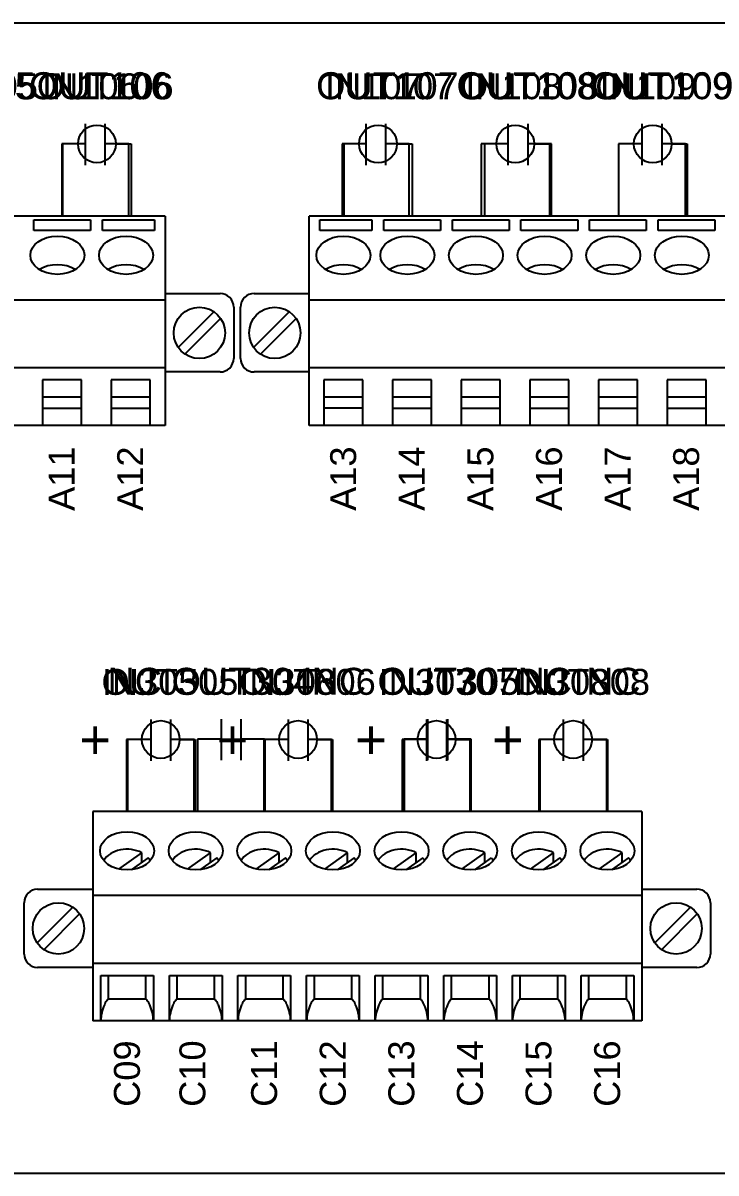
# Model space of a CAD drawing. Extents: x 2 to 47, y 1 to 34.
# Drawn here: x 28.981 to 31, y 6.442 to 9.792 of the extents above; entities that cross this region are included whole.
import ezdxf

# ---------------------------------------------------------------- set-up
doc = ezdxf.new("R2010")
doc.units = 0
doc.header["$MEASUREMENT"] = 0
for name, color, linetype in [('2_01__2-1-___48__DI', 7, 'CONTINUOUS'), ('2_02__1-1-___32__DI___16__', 7, 'CONTINUOUS'), ('2_03__1-6X___16__DI___32__', 7, 'CONTINUOUS'), ('2_04__1-61___16__HCI_DI___', 7, 'CONTINUOUS'), ('2_05__1-62___16__DI___16__', 7, 'CONTINUOUS'), ('2_06__2-63___32__DI___10__', 7, 'CONTINUOUS'), ('5_00______DWG_', 7, 'CONTINUOUS')]:
    doc.layers.add(name, color=color, linetype=linetype)
doc.styles.add('ARIAL', font='arial.ttf')

msp = doc.modelspace()

# ---------------------------------------------------------------- linework, layer by layer
at = {"layer": '2_01__2-1-___48__DI'}
for p, q in [((29.141, 9.4397), (29.096, 9.4397)), ((29.096, 9.4397), (29.096, 9.2298)), ((29.251, 9.4397), (29.296, 9.4397)), ((29.296, 9.4397), (29.296, 9.2298)), ((29.9604, 9.4397), (29.9154, 9.4397)), ((29.9154, 9.4397), (29.9154, 9.2298)), ((30.0704, 9.4397), (30.1153, 9.4397)), ((30.1153, 9.4397), (30.1153, 9.2298)), ((30.3605, 9.4397), (30.3156, 9.4397)), ((30.3156, 9.4397), (30.3156, 9.2298)), ((30.4705, 9.4397), (30.5155, 9.4397)), ((30.5155, 9.4397), (30.5155, 9.2298)), ((30.7611, 9.4397), (30.7161, 9.4397)), ((30.7161, 9.4397), (30.7161, 9.2298)), ((30.8711, 9.4397), (30.9161, 9.4397)), ((30.9161, 9.4397), (30.9161, 9.2298)), ((29.3272, 7.7047), (29.2822, 7.7047)), ((29.2822, 7.7047), (29.2822, 7.4948)), ((29.4372, 7.7047), (29.4822, 7.7047)), ((29.4822, 7.7047), (29.4822, 7.4948)), ((29.7274, 7.7047), (29.6824, 7.7047)), ((29.6824, 7.7047), (29.6824, 7.4948)), ((29.8374, 7.7047), (29.8824, 7.7047)), ((29.8824, 7.7047), (29.8824, 7.4948)), ((30.1309, 7.7047), (30.086, 7.7047)), ((30.086, 7.7047), (30.086, 7.4948)), ((30.2409, 7.7047), (30.2859, 7.7047)), ((30.2859, 7.7047), (30.2859, 7.4948)), ((30.5291, 7.7047), (30.4841, 7.7047)), ((30.4841, 7.7047), (30.4841, 7.4948)), ((30.6391, 7.7047), (30.6841, 7.7047)), ((30.6841, 7.7047), (30.6841, 7.4948))]:
    msp.add_line(p, q, dxfattribs=at)
for centre in [(29.196, 9.4398), (30.0154, 9.4397), (30.4155, 9.4397), (30.8161, 9.4397), (29.3822, 7.7048), (29.7824, 7.7047), (30.1859, 7.7047), (30.5841, 7.7048)]:
    msp.add_circle(centre, 0.055, dxfattribs=at)
at = {"layer": '2_02__1-1-___32__DI___16__'}
for p, q in [((29.1629, 9.378), (29.1629, 9.4981)), ((29.2196, 9.4981), (29.2196, 9.378)), ((29.9804, 9.378), (29.9804, 9.4981)), ((30.0371, 9.4981), (30.0371, 9.378)), ((30.395, 9.378), (30.395, 9.4981)), ((30.4517, 9.4981), (30.4517, 9.378)), ((30.7857, 9.378), (30.7857, 9.4981)), ((30.8423, 9.4981), (30.8423, 9.378)), ((29.1629, 9.4397), (29.0937, 9.4397)), ((29.0937, 9.4397), (29.0937, 9.2298)), ((29.2887, 9.4397), (29.2196, 9.4397)), ((29.2887, 9.2298), (29.2887, 9.4397)), ((29.9804, 9.4397), (29.9112, 9.4397)), ((29.9112, 9.4397), (29.9112, 9.2298)), ((30.1062, 9.4397), (30.0371, 9.4397)), ((30.1062, 9.2298), (30.1062, 9.4397)), ((30.395, 9.4397), (30.3258, 9.4397)), ((30.3258, 9.4397), (30.3258, 9.2298)), ((30.5208, 9.4397), (30.4517, 9.4397)), ((30.5208, 9.2298), (30.5208, 9.4397)), ((30.7857, 9.4397), (30.7165, 9.4397)), ((30.7165, 9.4397), (30.7165, 9.2298)), ((30.9115, 9.4397), (30.8423, 9.4397)), ((30.9115, 9.2298), (30.9115, 9.4397)), ((29.2822, 7.7047), (29.2822, 7.4948)), ((29.3272, 7.7047), (29.2822, 7.7047)), ((29.4372, 7.7047), (29.4822, 7.7047)), ((29.4822, 7.7047), (29.4822, 7.4948)), ((29.6824, 7.7047), (29.6824, 7.4948)), ((29.7274, 7.7047), (29.6824, 7.7047)), ((29.8374, 7.7047), (29.8824, 7.7047)), ((29.8824, 7.7047), (29.8824, 7.4948)), ((30.086, 7.7047), (30.086, 7.4948)), ((30.1309, 7.7047), (30.086, 7.7047)), ((30.2409, 7.7047), (30.2859, 7.7047)), ((30.2859, 7.7047), (30.2859, 7.4948)), ((30.4841, 7.7047), (30.4841, 7.4948)), ((30.5291, 7.7047), (30.4841, 7.7047)), ((30.6391, 7.7047), (30.6841, 7.7047)), ((30.6841, 7.7047), (30.6841, 7.4948))]:
    msp.add_line(p, q, dxfattribs=at)
for centre in [(29.3822, 7.7048), (29.7824, 7.7047), (30.1859, 7.7047), (30.5841, 7.7048)]:
    msp.add_circle(centre, 0.055, dxfattribs=at)
at = {"layer": '2_03__1-6X___16__DI___32__'}
for p, q in [((29.1629, 9.378), (29.1629, 9.4981)), ((29.2196, 9.4981), (29.2196, 9.378)), ((29.9804, 9.378), (29.9804, 9.4981)), ((30.0371, 9.4981), (30.0371, 9.378)), ((30.395, 9.378), (30.395, 9.4981)), ((30.4517, 9.4981), (30.4517, 9.378)), ((30.7857, 9.378), (30.7857, 9.4981)), ((30.8423, 9.4981), (30.8423, 9.378)), ((29.0937, 9.4397), (29.0937, 9.2298)), ((29.1629, 9.4397), (29.0937, 9.4397)), ((29.2887, 9.4397), (29.2196, 9.4397)), ((29.2887, 9.2298), (29.2887, 9.4397)), ((29.9112, 9.4397), (29.9112, 9.2298)), ((29.9804, 9.4397), (29.9112, 9.4397)), ((30.1062, 9.4397), (30.0371, 9.4397)), ((30.1062, 9.2298), (30.1062, 9.4397)), ((30.3258, 9.4397), (30.3258, 9.2298)), ((30.395, 9.4397), (30.3258, 9.4397)), ((30.5208, 9.4397), (30.4517, 9.4397)), ((30.5208, 9.2298), (30.5208, 9.4397)), ((30.7165, 9.4397), (30.7165, 9.2298)), ((30.7857, 9.4397), (30.7165, 9.4397)), ((30.9115, 9.4397), (30.8423, 9.4397)), ((30.9115, 9.2298), (30.9115, 9.4397)), ((29.3541, 7.643), (29.3541, 7.7631)), ((29.4108, 7.7631), (29.4108, 7.643)), ((29.7543, 7.643), (29.7543, 7.7631)), ((29.8109, 7.7631), (29.8109, 7.643)), ((30.1578, 7.643), (30.1578, 7.7631)), ((30.2145, 7.7631), (30.2145, 7.643)), ((30.5563, 7.643), (30.5563, 7.7631)), ((30.6129, 7.7631), (30.6129, 7.643)), ((29.3541, 7.7047), (29.2849, 7.7047)), ((29.2849, 7.7047), (29.2849, 7.4948)), ((29.4799, 7.7047), (29.4108, 7.7047)), ((29.4799, 7.4948), (29.4799, 7.7047)), ((29.7543, 7.7047), (29.6851, 7.7047)), ((29.6851, 7.7047), (29.6851, 7.4948)), ((29.8801, 7.7047), (29.8109, 7.7047)), ((29.8801, 7.4948), (29.8801, 7.7047)), ((30.1578, 7.7047), (30.0887, 7.7047)), ((30.0887, 7.7047), (30.0887, 7.4948)), ((30.2837, 7.7047), (30.2145, 7.7047)), ((30.2837, 7.4948), (30.2837, 7.7047)), ((30.5563, 7.7047), (30.4871, 7.7047)), ((30.4871, 7.7047), (30.4871, 7.4948)), ((30.6821, 7.7047), (30.6129, 7.7047)), ((30.6821, 7.4948), (30.6821, 7.7047))]:
    msp.add_line(p, q, dxfattribs=at)
at = {"layer": '2_04__1-61___16__HCI_DI___'}
for p, q in [((29.1629, 9.378), (29.1629, 9.4981)), ((29.2196, 9.4981), (29.2196, 9.378)), ((29.9804, 9.378), (29.9804, 9.4981)), ((30.0371, 9.4981), (30.0371, 9.378)), ((30.395, 9.378), (30.395, 9.4981)), ((30.4517, 9.4981), (30.4517, 9.378)), ((30.7857, 9.378), (30.7857, 9.4981)), ((30.8423, 9.4981), (30.8423, 9.378)), ((29.1629, 9.4397), (29.0937, 9.4397)), ((29.0937, 9.4397), (29.0937, 9.2298)), ((29.2887, 9.4397), (29.2196, 9.4397)), ((29.2887, 9.2298), (29.2887, 9.4397)), ((29.9804, 9.4397), (29.9112, 9.4397)), ((29.9112, 9.4397), (29.9112, 9.2298)), ((30.1062, 9.4397), (30.0371, 9.4397)), ((30.1062, 9.2298), (30.1062, 9.4397)), ((30.395, 9.4397), (30.3258, 9.4397)), ((30.3258, 9.4397), (30.3258, 9.2298)), ((30.5208, 9.4397), (30.4517, 9.4397)), ((30.5208, 9.2298), (30.5208, 9.4397)), ((30.7857, 9.4397), (30.7165, 9.4397)), ((30.7165, 9.4397), (30.7165, 9.2298)), ((30.9115, 9.4397), (30.8423, 9.4397)), ((30.9115, 9.2298), (30.9115, 9.4397)), ((29.3541, 7.643), (29.3541, 7.7631)), ((29.4108, 7.7631), (29.4108, 7.643)), ((29.7543, 7.643), (29.7543, 7.7631)), ((29.811, 7.7631), (29.811, 7.643)), ((30.1578, 7.643), (30.1578, 7.7631)), ((30.2145, 7.7631), (30.2145, 7.643)), ((30.5563, 7.643), (30.5563, 7.7631)), ((30.6129, 7.7631), (30.6129, 7.643)), ((29.3541, 7.7047), (29.2849, 7.7047)), ((29.2849, 7.7047), (29.2849, 7.4948)), ((29.4799, 7.7047), (29.4108, 7.7047)), ((29.4799, 7.4948), (29.4799, 7.7047)), ((29.7543, 7.7047), (29.6851, 7.7047)), ((29.6851, 7.7047), (29.6851, 7.4948)), ((29.8801, 7.7047), (29.811, 7.7047)), ((29.8801, 7.4948), (29.8801, 7.7047)), ((30.1578, 7.7047), (30.0887, 7.7047)), ((30.0887, 7.7047), (30.0887, 7.4948)), ((30.2836, 7.7047), (30.2145, 7.7047)), ((30.2836, 7.4948), (30.2836, 7.7047)), ((30.5563, 7.7047), (30.4871, 7.7047)), ((30.4871, 7.7047), (30.4871, 7.4948)), ((30.6821, 7.7047), (30.6129, 7.7047)), ((30.6821, 7.4948), (30.6821, 7.7047))]:
    msp.add_line(p, q, dxfattribs=at)
at = {"layer": '2_05__1-62___16__DI___16__'}
for p, q in [((29.1629, 9.378), (29.1629, 9.4981)), ((29.2196, 9.4981), (29.2196, 9.378)), ((29.9804, 9.378), (29.9804, 9.4981)), ((30.0371, 9.4981), (30.0371, 9.378)), ((30.395, 9.378), (30.395, 9.4981)), ((30.4517, 9.4981), (30.4517, 9.378)), ((30.7857, 9.378), (30.7857, 9.4981)), ((30.8423, 9.4981), (30.8423, 9.378)), ((29.1629, 9.4397), (29.0937, 9.4397)), ((29.0937, 9.4397), (29.0937, 9.2298)), ((29.2887, 9.4397), (29.2196, 9.4397)), ((29.2887, 9.2298), (29.2887, 9.4397)), ((29.9804, 9.4397), (29.9112, 9.4397)), ((29.9112, 9.4397), (29.9112, 9.2298)), ((30.1062, 9.4397), (30.0371, 9.4397)), ((30.1062, 9.2298), (30.1062, 9.4397)), ((30.395, 9.4397), (30.3258, 9.4397)), ((30.3258, 9.4397), (30.3258, 9.2298)), ((30.5208, 9.4397), (30.4517, 9.4397)), ((30.5208, 9.2298), (30.5208, 9.4397)), ((30.7857, 9.4397), (30.7165, 9.4397)), ((30.7165, 9.4397), (30.7165, 9.2298)), ((30.9115, 9.4397), (30.8423, 9.4397)), ((30.9115, 9.2298), (30.9115, 9.4397)), ((29.5589, 7.6442), (29.5589, 7.7642)), ((29.6156, 7.7642), (29.6156, 7.6442)), ((30.1608, 7.6442), (30.1608, 7.7642)), ((30.2175, 7.7642), (30.2175, 7.6442)), ((29.5589, 7.7059), (29.4897, 7.7059)), ((29.4897, 7.7059), (29.4897, 7.4948)), ((29.6847, 7.7059), (29.6156, 7.7059)), ((29.6847, 7.4948), (29.6847, 7.7059)), ((30.1608, 7.7059), (30.0916, 7.7059)), ((30.0916, 7.7059), (30.0916, 7.4948)), ((30.2866, 7.7059), (30.2175, 7.7059)), ((30.2866, 7.4948), (30.2866, 7.7059))]:
    msp.add_line(p, q, dxfattribs=at)
at = {"layer": '2_06__2-63___32__DI___10__'}
for p, q in [((29.096, 9.4397), (29.096, 9.2298)), ((29.141, 9.4397), (29.096, 9.4397)), ((29.251, 9.4397), (29.296, 9.4397)), ((29.296, 9.4397), (29.296, 9.2298)), ((29.9154, 9.4397), (29.9154, 9.2298)), ((29.9604, 9.4397), (29.9154, 9.4397)), ((30.0704, 9.4397), (30.1153, 9.4397)), ((30.1153, 9.4397), (30.1153, 9.2298)), ((30.3156, 9.4397), (30.3156, 9.2298)), ((30.3605, 9.4397), (30.3156, 9.4397)), ((30.4705, 9.4397), (30.5155, 9.4397)), ((30.5155, 9.4397), (30.5155, 9.2298)), ((30.7161, 9.4397), (30.7161, 9.2298)), ((30.7611, 9.4397), (30.7161, 9.4397)), ((30.8711, 9.4397), (30.9161, 9.4397)), ((30.9161, 9.4397), (30.9161, 9.2298)), ((29.5589, 7.6442), (29.5589, 7.7642)), ((29.6156, 7.7642), (29.6156, 7.6442)), ((30.1608, 7.6442), (30.1608, 7.7642)), ((30.2175, 7.7642), (30.2175, 7.6442)), ((29.4897, 7.7059), (29.4897, 7.4948)), ((29.5589, 7.7059), (29.4897, 7.7059)), ((29.6847, 7.7059), (29.6156, 7.7059)), ((29.6847, 7.4948), (29.6847, 7.7059)), ((30.0916, 7.7059), (30.0916, 7.4948)), ((30.1608, 7.7059), (30.0916, 7.7059)), ((30.2866, 7.7059), (30.2175, 7.7059)), ((30.2866, 7.4948), (30.2866, 7.7059))]:
    msp.add_line(p, q, dxfattribs=at)
for centre in [(29.196, 9.4398), (30.0154, 9.4397), (30.4155, 9.4397), (30.8161, 9.4397)]:
    msp.add_circle(centre, 0.055, dxfattribs=at)
at = {"layer": '5_00______DWG_'}
for p, q in [((29.3947, 9.2298), (26.9947, 9.2298)), ((29.012, 9.1879), (29.012, 9.2185)), ((29.012, 9.2185), (29.1773, 9.2185)), ((29.1773, 9.2185), (29.1773, 9.1879)), ((29.212, 9.2185), (29.3636, 9.2185)), ((29.212, 9.1879), (29.212, 9.2185)), ((29.3636, 9.2185), (29.3636, 9.1879)), ((29.3947, 9.2298), (29.3947, 8.62)), ((32.2147, 9.2298), (29.8146, 9.2298)), ((29.8146, 8.62), (29.8146, 9.2298)), ((29.8457, 9.2185), (29.9973, 9.2185)), ((29.8457, 9.1879), (29.8457, 9.2185)), ((29.9973, 9.2185), (29.9973, 9.1879)), ((30.032, 9.1879), (30.032, 9.2185)), ((30.032, 9.2185), (30.1973, 9.2185)), ((30.1973, 9.2185), (30.1973, 9.1879)), ((30.232, 9.1879), (30.232, 9.2185)), ((30.232, 9.2185), (30.3973, 9.2185)), ((30.3973, 9.2185), (30.3973, 9.1879)), ((30.432, 9.1879), (30.432, 9.2185)), ((30.432, 9.2185), (30.5973, 9.2185)), ((30.5973, 9.2185), (30.5973, 9.1879)), ((30.632, 9.1879), (30.632, 9.2185)), ((30.632, 9.2185), (30.7973, 9.2185)), ((30.7973, 9.2185), (30.7973, 9.1879)), ((30.832, 9.1879), (30.832, 9.2185)), ((30.832, 9.2185), (30.9973, 9.2185)), ((30.9973, 9.2185), (30.9973, 9.1879)), ((29.1773, 9.1879), (29.012, 9.1879)), ((29.3636, 9.1879), (29.212, 9.1879)), ((29.3948, 9.203), (29.3947, 9.203)), ((29.9973, 9.1879), (29.8457, 9.1879)), ((30.1973, 9.1879), (30.032, 9.1879)), ((30.3973, 9.1879), (30.232, 9.1879)), ((30.5973, 9.1879), (30.432, 9.1879)), ((30.7973, 9.1879), (30.632, 9.1879)), ((30.9973, 9.1879), (30.832, 9.1879)), ((26.9947, 8.9854), (29.3947, 8.9854)), ((29.3947, 9.0038), (29.5553, 9.0038)), ((29.654, 9.0038), (29.8146, 9.0038)), ((29.8146, 8.9854), (32.2146, 8.9854)), ((29.4329, 8.8471), (29.5369, 8.951)), ((29.5947, 8.9644), (29.5947, 8.8148)), ((29.6146, 8.8148), (29.6146, 8.9644)), ((29.6529, 8.8471), (29.7569, 8.951)), ((29.5564, 8.9316), (29.4524, 8.8276)), ((29.7764, 8.9316), (29.6724, 8.8276)), ((26.9947, 8.7884), (29.3947, 8.7884)), ((29.8146, 8.7884), (32.2146, 8.7884)), ((29.1514, 8.7524), (29.0379, 8.7524)), ((29.0379, 8.7524), (29.0379, 8.62)), ((29.1514, 8.62), (29.1514, 8.7524)), ((29.3514, 8.7524), (29.2379, 8.7524)), ((29.2379, 8.7524), (29.2379, 8.62)), ((29.3514, 8.62), (29.3514, 8.7524)), ((29.5553, 8.7754), (29.3947, 8.7754)), ((29.8146, 8.7754), (29.654, 8.7754)), ((29.9713, 8.7524), (29.8579, 8.7524)), ((29.8579, 8.7524), (29.8579, 8.62)), ((29.9713, 8.62), (29.9713, 8.7524)), ((30.1713, 8.7524), (30.0579, 8.7524)), ((30.0579, 8.7524), (30.0579, 8.62)), ((30.1713, 8.62), (30.1713, 8.7524)), ((30.3713, 8.7524), (30.2579, 8.7524)), ((30.2579, 8.7524), (30.2579, 8.62)), ((30.3713, 8.62), (30.3713, 8.7524)), ((30.5713, 8.7524), (30.4579, 8.7524)), ((30.4579, 8.7524), (30.4579, 8.62)), ((30.5713, 8.62), (30.5713, 8.7524)), ((30.7713, 8.7524), (30.6579, 8.7524)), ((30.6579, 8.7524), (30.6579, 8.62)), ((30.7713, 8.62), (30.7713, 8.7524)), ((30.9713, 8.7524), (30.8579, 8.7524)), ((30.8579, 8.7524), (30.8579, 8.62)), ((30.9713, 8.62), (30.9713, 8.7524)), ((29.0379, 8.7035), (29.1514, 8.7035)), ((29.2379, 8.7035), (29.3514, 8.7035)), ((29.8579, 8.7035), (29.9713, 8.7035)), ((30.0579, 8.7035), (30.1713, 8.7035)), ((30.2579, 8.7035), (30.3713, 8.7035)), ((30.4579, 8.7035), (30.5713, 8.7035)), ((30.6579, 8.7035), (30.7713, 8.7035)), ((30.8579, 8.7035), (30.9713, 8.7035)), ((29.0379, 8.6701), (29.1514, 8.6701)), ((29.2379, 8.6701), (29.3514, 8.6701)), ((29.9713, 8.6701), (29.8579, 8.6701)), ((30.0579, 8.6701), (30.1713, 8.6701)), ((30.2579, 8.6701), (30.3713, 8.6701)), ((30.4579, 8.6701), (30.5713, 8.6701)), ((30.6579, 8.6701), (30.7713, 8.6701)), ((30.8579, 8.6701), (30.9713, 8.6701)), ((29.3947, 8.62), (26.9947, 8.62)), ((32.2146, 8.62), (29.8146, 8.62)), ((30.784, 7.4948), (29.184, 7.4948)), ((29.184, 7.4948), (29.184, 6.885)), ((30.784, 7.4948), (30.784, 6.885)), ((29.2599, 7.3275), (29.3269, 7.3749)), ((29.3269, 7.3473), (29.3269, 7.3749)), ((29.4599, 7.3275), (29.5269, 7.3749)), ((29.5269, 7.3473), (29.5269, 7.3749)), ((29.6599, 7.3275), (29.7269, 7.3749)), ((29.7269, 7.3473), (29.7269, 7.3749)), ((29.8599, 7.3275), (29.9269, 7.3749)), ((29.9269, 7.3473), (29.9269, 7.3749)), ((30.0599, 7.3275), (30.1269, 7.3749)), ((30.1269, 7.3473), (30.1269, 7.3749)), ((30.2599, 7.3275), (30.3269, 7.3749)), ((30.3269, 7.3473), (30.3269, 7.3749)), ((30.4599, 7.3275), (30.5269, 7.3749)), ((30.5269, 7.3473), (30.5269, 7.3749)), ((30.6599, 7.3275), (30.7269, 7.3749)), ((30.7269, 7.3473), (30.7269, 7.3749)), ((29.3456, 7.3605), (29.2961, 7.3255)), ((29.5456, 7.3605), (29.4961, 7.3255)), ((29.7456, 7.3605), (29.6961, 7.3255)), ((29.9456, 7.3605), (29.8961, 7.3255)), ((30.1456, 7.3605), (30.0961, 7.3255)), ((30.3456, 7.3605), (30.2961, 7.3255)), ((30.5456, 7.3605), (30.4961, 7.3255)), ((30.7456, 7.3605), (30.6961, 7.3255)), ((29.0234, 7.2688), (29.184, 7.2688)), ((30.784, 7.2504), (29.184, 7.2504)), ((30.784, 7.2688), (30.9446, 7.2688)), ((28.984, 7.0798), (28.984, 7.2294)), ((29.0223, 7.1121), (29.1262, 7.216)), ((30.8223, 7.1121), (30.9262, 7.216)), ((30.984, 7.2294), (30.984, 7.0798)), ((29.1457, 7.1966), (29.0418, 7.0926)), ((30.9457, 7.1966), (30.8418, 7.0926)), ((29.184, 7.0404), (29.0234, 7.0404)), ((29.184, 7.0534), (30.784, 7.0534)), ((30.9446, 7.0404), (30.784, 7.0404)), ((29.2072, 7.0174), (29.3608, 7.0174)), ((29.2072, 6.885), (29.2072, 7.0174)), ((29.2289, 7.0174), (29.2289, 6.949)), ((29.3391, 6.949), (29.3391, 7.0174)), ((29.3608, 7.0174), (29.3608, 6.885)), ((29.4072, 7.0174), (29.5608, 7.0174)), ((29.4072, 6.885), (29.4072, 7.0174)), ((29.4289, 7.0174), (29.4289, 6.949)), ((29.5391, 6.949), (29.5391, 7.0174)), ((29.5608, 7.0174), (29.5608, 6.885)), ((29.6072, 7.0174), (29.7608, 7.0174)), ((29.6072, 6.885), (29.6072, 7.0174)), ((29.6289, 7.0174), (29.6289, 6.949)), ((29.7391, 6.949), (29.7391, 7.0174)), ((29.7608, 7.0174), (29.7608, 6.885)), ((29.8072, 7.0174), (29.9608, 7.0174)), ((29.8072, 6.885), (29.8072, 7.0174)), ((29.8289, 7.0174), (29.8289, 6.949)), ((29.9391, 6.949), (29.9391, 7.0174)), ((29.9608, 7.0174), (29.9608, 6.885)), ((30.0072, 7.0174), (30.1608, 7.0174)), ((30.0072, 6.885), (30.0072, 7.0174)), ((30.0289, 7.0174), (30.0289, 6.949)), ((30.1391, 6.949), (30.1391, 7.0174)), ((30.1608, 7.0174), (30.1608, 6.885)), ((30.2072, 7.0174), (30.3608, 7.0174)), ((30.2072, 6.885), (30.2072, 7.0174)), ((30.2289, 7.0174), (30.2289, 6.949)), ((30.3391, 6.949), (30.3391, 7.0174)), ((30.3608, 7.0174), (30.3608, 6.885)), ((30.4072, 7.0174), (30.5608, 7.0174)), ((30.4072, 6.885), (30.4072, 7.0174)), ((30.4289, 7.0174), (30.4289, 6.949)), ((30.5391, 6.949), (30.5391, 7.0174)), ((30.5608, 7.0174), (30.5608, 6.885)), ((30.6072, 7.0174), (30.7608, 7.0174)), ((30.6072, 6.885), (30.6072, 7.0174)), ((30.6289, 7.0174), (30.6289, 6.949)), ((30.7391, 6.949), (30.7391, 7.0174)), ((30.7608, 7.0174), (30.7608, 6.885)), ((29.2259, 6.9453), (29.2289, 6.949)), ((29.2289, 6.949), (29.3391, 6.949)), ((29.3391, 6.949), (29.3421, 6.9453)), ((29.4259, 6.9453), (29.4289, 6.949)), ((29.4289, 6.949), (29.5391, 6.949)), ((29.5391, 6.949), (29.5421, 6.9453)), ((29.6259, 6.9453), (29.6289, 6.949)), ((29.6289, 6.949), (29.7391, 6.949)), ((29.7391, 6.949), (29.7421, 6.9453)), ((29.8259, 6.9453), (29.8289, 6.949)), ((29.8289, 6.949), (29.9391, 6.949)), ((29.9391, 6.949), (29.9421, 6.9453)), ((30.0259, 6.9453), (30.0289, 6.949)), ((30.0289, 6.949), (30.1391, 6.949)), ((30.1391, 6.949), (30.1421, 6.9453)), ((30.2259, 6.9453), (30.2289, 6.949)), ((30.2289, 6.949), (30.3391, 6.949)), ((30.3391, 6.949), (30.3421, 6.9453)), ((30.4259, 6.9453), (30.4289, 6.949)), ((30.4289, 6.949), (30.5391, 6.949)), ((30.5391, 6.949), (30.5421, 6.9453)), ((30.6259, 6.9453), (30.6289, 6.949)), ((30.6289, 6.949), (30.7391, 6.949)), ((30.7391, 6.949), (30.7421, 6.9453)), ((29.219, 6.9341), (29.2178, 6.9315)), ((29.3502, 6.9315), (29.349, 6.9341)), ((29.419, 6.9341), (29.4178, 6.9315)), ((29.5502, 6.9315), (29.549, 6.9341)), ((29.619, 6.9341), (29.6178, 6.9315)), ((29.7502, 6.9315), (29.749, 6.9341)), ((29.819, 6.9341), (29.8178, 6.9315)), ((29.9502, 6.9315), (29.949, 6.9341)), ((30.019, 6.9341), (30.0178, 6.9315)), ((30.1502, 6.9315), (30.149, 6.9341)), ((30.219, 6.9341), (30.2178, 6.9315)), ((30.3502, 6.9315), (30.349, 6.9341)), ((30.419, 6.9341), (30.4178, 6.9315)), ((30.5502, 6.9315), (30.549, 6.9341)), ((30.619, 6.9341), (30.6178, 6.9315)), ((30.7502, 6.9315), (30.749, 6.9341)), ((30.784, 6.885), (29.184, 6.885))]:
    msp.add_line(p, q, dxfattribs=at)
msp.add_lwpolyline([(43.6802, 6.5322), (43.6802, 9.7019, 0.414214), (43.5901, 9.792), (26.5203, 9.792, 0.414214), (26.4301, 9.7019), (26.4301, 6.5322, 0.414214), (26.5203, 6.442), (43.5901, 6.442, 0.414214)], format="xyb", close=True, dxfattribs=at)
for centre in [(29.4947, 8.8893), (29.7146, 8.8893), (29.084, 7.1543), (30.884, 7.1543)]:
    msp.add_circle(centre, 0.0748, dxfattribs=at)
for centre, start, end in [((29.5553, 8.9644), 359.9998, 90.0002), ((29.654, 8.9644), 90.0002, 180.0006), ((29.5553, 8.8148), 269.9997, 0.0003), ((29.654, 8.8148), 179.9992, 269.9999), ((29.0234, 7.2294), 90, 180), ((30.9446, 7.2294), 0, 90), ((29.0234, 7.0798), 180, 270), ((30.9446, 7.0798), 270, 0)]:
    msp.add_arc(centre, 0.0394, start, end, dxfattribs=at)
for centre in [(29.0809, 9.1155), (29.2809, 9.1155), (29.9146, 9.1155), (30.1009, 9.1155), (30.3009, 9.1155), (30.5009, 9.1155), (30.7009, 9.1155), (30.9009, 9.1155), (29.284, 7.3805), (29.484, 7.3805), (29.684, 7.3805), (29.884, 7.3805), (30.084, 7.3805), (30.284, 7.3805), (30.484, 7.3805), (30.684, 7.3805)]:
    msp.add_ellipse(centre, major_axis=(-0.0787, 0), ratio=0.707103, dxfattribs=at)
for centre, major_axis, ratio, start_param, end_param in [((29.0809, 9.032), (-0.0787, 0), 0.707103, 3.989659, 5.435119), ((29.2809, 9.032), (-0.0787, 0), 0.707103, 3.989659, 5.435119), ((29.9146, 9.032), (-0.0787, 0), 0.707103, 3.989659, 5.435119), ((30.1009, 9.032), (-0.0787, 0), 0.707103, 3.989659, 5.435119), ((30.3009, 9.032), (-0.0787, 0), 0.707103, 3.989659, 5.435119), ((30.5009, 9.032), (-0.0787, 0), 0.707103, 3.989659, 5.435119), ((30.7009, 9.032), (-0.0787, 0), 0.707103, 3.989659, 5.435119), ((30.9009, 9.032), (-0.0787, 0), 0.707103, 3.989659, 5.435119), ((29.284, 7.3294), (-0.0744, 0), 0.748604, 4.097376, 5.860479), ((29.484, 7.3294), (-0.0744, 0), 0.748604, 4.097376, 5.860479), ((29.684, 7.3294), (-0.0744, 0), 0.748604, 4.097376, 5.860479), ((29.884, 7.3294), (-0.0744, 0), 0.748604, 4.097376, 5.860479), ((30.084, 7.3294), (-0.0744, 0), 0.748604, 4.097376, 5.860479), ((30.284, 7.3294), (-0.0744, 0), 0.748604, 4.097376, 5.860479), ((30.484, 7.3294), (-0.0744, 0), 0.748604, 4.097376, 5.860479), ((30.684, 7.3294), (-0.0744, 0), 0.748604, 4.097376, 5.860479), ((29.284, 7.3294), (-0.0744, 0), 0.748604, 3.564299, 3.735516), ((29.484, 7.3294), (-0.0744, 0), 0.748604, 3.564299, 3.735516), ((29.684, 7.3294), (-0.0744, 0), 0.748604, 3.564299, 3.735516), ((29.884, 7.3294), (-0.0744, 0), 0.748604, 3.564299, 3.735516), ((30.084, 7.3294), (-0.0744, 0), 0.748604, 3.564299, 3.735516), ((30.284, 7.3294), (-0.0744, 0), 0.748604, 3.564299, 3.735516), ((30.484, 7.3294), (-0.0744, 0), 0.748604, 3.564299, 3.735516), ((30.684, 7.3294), (-0.0744, 0), 0.748604, 3.564299, 3.735516), ((29.2259, 6.9314), (0.0092, 0.0194), 0.341999, 0.946273, 1.591444), ((29.3421, 6.9314), (-0.0092, 0.0194), 0.341999, 4.691742, 5.336912), ((29.4259, 6.9314), (0.0092, 0.0194), 0.341999, 0.946273, 1.591444), ((29.5421, 6.9314), (-0.0092, 0.0194), 0.341999, 4.691742, 5.336912), ((29.6259, 6.9314), (0.0092, 0.0194), 0.341999, 0.946273, 1.591444), ((29.7421, 6.9314), (-0.0092, 0.0194), 0.341999, 4.691742, 5.336912), ((29.8259, 6.9314), (0.0092, 0.0194), 0.341999, 0.946273, 1.591444), ((29.9421, 6.9314), (-0.0092, 0.0194), 0.341999, 4.691742, 5.336912), ((30.0259, 6.9314), (0.0092, 0.0194), 0.341999, 0.946273, 1.591444), ((30.1421, 6.9314), (-0.0092, 0.0194), 0.341999, 4.691742, 5.336912), ((30.2259, 6.9314), (0.0092, 0.0194), 0.341999, 0.946273, 1.591444), ((30.3421, 6.9314), (-0.0092, 0.0194), 0.341999, 4.691742, 5.336912), ((30.4259, 6.9314), (0.0092, 0.0194), 0.341999, 0.946273, 1.591444), ((30.5421, 6.9314), (-0.0092, 0.0194), 0.341999, 4.691742, 5.336912), ((30.6259, 6.9314), (0.0092, 0.0194), 0.341999, 0.946273, 1.591444), ((30.7421, 6.9314), (-0.0092, 0.0194), 0.341999, 4.691742, 5.336912), ((29.286, 6.8827), (0, 0.0976), 0.806918, 1.047198, 1.547108), ((29.282, 6.8827), (0, 0.0976), 0.806918, 4.736077, 5.235988), ((29.486, 6.8827), (0, 0.0976), 0.806918, 1.047198, 1.547108), ((29.482, 6.8827), (0, 0.0976), 0.806918, 4.736077, 5.235988), ((29.686, 6.8827), (0, 0.0976), 0.806918, 1.047198, 1.547108), ((29.682, 6.8827), (0, 0.0976), 0.806918, 4.736077, 5.235988), ((29.886, 6.8827), (0, 0.0976), 0.806918, 1.047198, 1.547108), ((29.882, 6.8827), (0, 0.0976), 0.806918, 4.736077, 5.235988), ((30.086, 6.8827), (0, 0.0976), 0.806918, 1.047198, 1.547108), ((30.082, 6.8827), (0, 0.0976), 0.806918, 4.736077, 5.235988), ((30.286, 6.8827), (0, 0.0976), 0.806918, 1.047198, 1.547108), ((30.282, 6.8827), (0, 0.0976), 0.806918, 4.736077, 5.235988), ((30.486, 6.8827), (0, 0.0976), 0.806918, 1.047198, 1.547108), ((30.482, 6.8827), (0, 0.0976), 0.806918, 4.736077, 5.235988), ((30.686, 6.8827), (0, 0.0976), 0.806918, 1.047198, 1.547108), ((30.682, 6.8827), (0, 0.0976), 0.806918, 4.736077, 5.235988)]:
    msp.add_ellipse(centre, major_axis=major_axis, ratio=ratio, start_param=start_param, end_param=end_param, dxfattribs=at)

# ---------------------------------------------------------------- texts
at = {"layer": '2_01__2-1-___48__DI', "style": 'ARIAL'}
for s, p in [('IN106', (29.0364, 9.57)), ('IN107', (29.8607, 9.57)), ('IN108', (30.2698, 9.57)), ('IN109', (30.6616, 9.57)), ('IN305', (29.2106, 7.8349)), ('IN306', (29.6108, 7.8349)), ('IN307', (30.0174, 7.8349)), ('IN308', (30.4106, 7.8349))]:
    msp.add_text(s, height=0.07556, dxfattribs=at).set_placement(p)
at = {"layer": '2_02__1-1-___32__DI___16__', "style": 'ARIAL'}
for s, p in [('OUT105', (28.6253, 9.57)), ('OUT106', (29.0207, 9.57)), ('OUT107', (29.8356, 9.57)), ('OUT108', (30.2539, 9.57)), ('OUT109', (30.6487, 9.57)), ('IN305', (29.2106, 7.8349)), ('IN306', (29.6108, 7.8349)), ('IN307', (30.0174, 7.8349)), ('IN308', (30.4106, 7.8349))]:
    msp.add_text(s, height=0.07556, dxfattribs=at).set_placement(p)
at = {"layer": '2_03__1-6X___16__DI___32__', "style": 'ARIAL'}
for s, p in [('OUT105', (28.6253, 9.57)), ('OUT106', (29.0207, 9.57)), ('OUT107', (29.8356, 9.57)), ('OUT108', (30.2539, 9.57)), ('OUT109', (30.6487, 9.57)), ('OUT305', (29.2095, 7.8349)), ('OUT306', (29.61, 7.8349)), ('OUT307', (30.0174, 7.8349)), ('OUT308', (30.4093, 7.8349))]:
    msp.add_text(s, height=0.07556, dxfattribs=at).set_placement(p)
at = {"layer": '2_04__1-61___16__HCI_DI___', "style": 'ARIAL'}
for s, height, p in [('OUT105', 0.07556, (28.6253, 9.57)), ('OUT106', 0.07556, (29.0207, 9.57)), ('OUT107', 0.07556, (29.8356, 9.57)), ('OUT108', 0.07556, (30.2539, 9.57)), ('OUT109', 0.07556, (30.6487, 9.57)), ('OUT305', 0.07556, (29.2095, 7.8349)), ('OUT306', 0.07556, (29.61, 7.8349)), ('OUT307', 0.07556, (30.0174, 7.8349)), ('OUT308', 0.07556, (30.4093, 7.8349)), ('+', 0.1133, (29.145, 7.648)), ('+', 0.1133, (29.5452, 7.648)), ('+', 0.1133, (29.9487, 7.648)), ('+', 0.1133, (30.3472, 7.648))]:
    msp.add_text(s, height=height, dxfattribs=at).set_placement(p)
at = {"layer": '2_05__1-62___16__DI___16__', "style": 'ARIAL'}
for s, p in [('OUT105', (28.6026, 9.57)), ('OUT106', (28.9979, 9.57)), ('OUT107', (29.8351, 9.57)), ('OUT108', (30.2442, 9.57)), ('OUT109', (30.6361, 9.57)), ('NC', (29.227, 7.835)), ('OUT304', (29.4138, 7.835)), ('NC', (29.822, 7.835)), ('OUT305', (30.0138, 7.835)), ('NC', (30.422, 7.835)), ('NC', (30.622, 7.835))]:
    msp.add_text(s, height=0.07867, dxfattribs=at).set_placement(p)
at = {"layer": '2_06__2-63___32__DI___10__', "style": 'ARIAL'}
for s, height, p in [('IN106', 0.07556, (29.0364, 9.57)), ('IN107', 0.07556, (29.8607, 9.57)), ('IN108', 0.07556, (30.2698, 9.57)), ('IN109', 0.07556, (30.6616, 9.57)), ('NC', 0.07867, (29.227, 7.835)), ('OUT304', 0.07867, (29.4138, 7.835)), ('NC', 0.07867, (29.822, 7.835)), ('OUT305', 0.07867, (30.0138, 7.835)), ('NC', 0.07867, (30.422, 7.835)), ('NC', 0.07867, (30.622, 7.835))]:
    msp.add_text(s, height=height, dxfattribs=at).set_placement(p)
at = {"layer": '5_00______DWG_', "style": 'ARIAL'}
for s, p in [('A11', (29.1308, 8.3707)), ('A12', (29.3308, 8.3707)), ('A13', (29.9516, 8.3707)), ('A14', (30.1515, 8.3707)), ('A15', (30.3514, 8.3707)), ('A16', (30.5514, 8.3707)), ('A17', (30.7513, 8.3707)), ('A18', (30.9512, 8.3707)), ('C09', (29.3214, 6.6347)), ('C10', (29.5122, 6.6347)), ('C11', (29.7212, 6.6347)), ('C12', (29.9212, 6.6347)), ('C13', (30.1211, 6.6347)), ('C14', (30.321, 6.6347)), ('C15', (30.5209, 6.6347)), ('C16', (30.7209, 6.6347))]:
    msp.add_text(s, height=0.07556, rotation=90, dxfattribs=at).set_placement(p)

doc.saveas('drawing.dxf')
